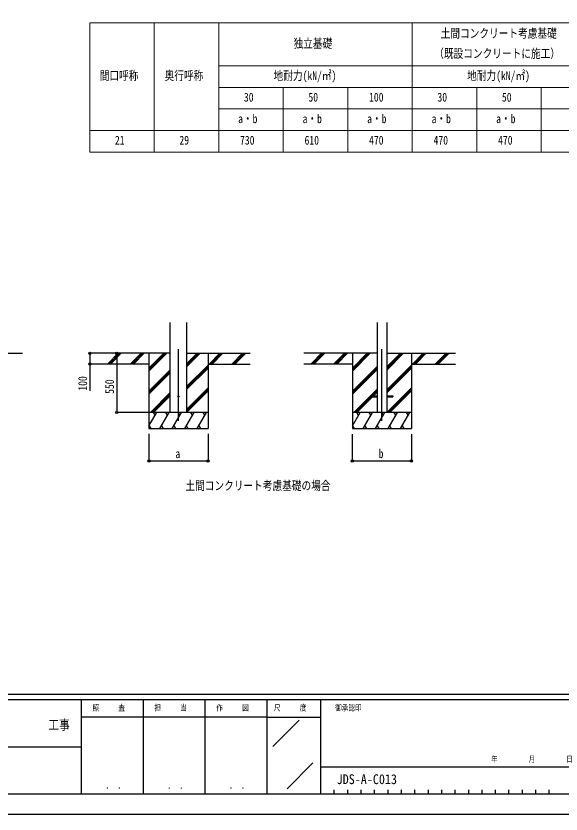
# Model space of a CAD drawing. Units: millimetres, scale not verified. Extents: x -10512 to 10512, y -7425 to 7425.
# Drawn here: x 2630 to 7700, y -7425 to -3 of the extents above; entities that cross this region are included whole.
import ezdxf
from ezdxf.enums import TextEntityAlignment as Align

# ---------------------------------------------------------------- set-up
doc = ezdxf.new("R2010")
doc.units = ezdxf.units.MM
doc.header["$LTSCALE"] = 30
doc.layers.add('0-1_TABLE1', color=7, linetype='Continuous', lineweight=18)
for name, color, linetype in [('0-2_USER1', 3, 'Continuous'), ('0-3_YKK_12', 2, 'Continuous'), ('0-4_YKK_13', 4, 'Continuous'), ('0-5_YKK_A1', 4, 'Continuous'), ('0-6_YKK_D', 6, 'Continuous'), ('0-7_YKK_ZWAK', 7, 'Continuous')]:
    doc.layers.add(name, color=color, linetype=linetype)
doc.styles.add('ＭＳ ゴシック', font='')
doc.styles.get('ＭＳ ゴシック').set_extended_font_data('MS Gothic')

msp = doc.modelspace()

# ---------------------------------------------------------------- linework, layer by layer
at = {"layer": '0-1_TABLE1'}
for p, q in [((3316.05, -68.6), (8116.05, -68.6)), ((3316.05, -68.6), (3316.05, -1268.6)), ((3916.05, -68.6), (3916.05, -1268.6)), ((4516.05, -468.6), (8116.05, -468.6)), ((4516.05, -668.6), (8116.05, -668.6)), ((5116.05, -668.6), (5116.05, -1268.6)), ((5716.05, -668.6), (5716.05, -1268.6)), ((4516.05, -868.6), (8116.05, -868.6))]:
    msp.add_line(p, q, dxfattribs=at)
for points in [[(4516.05, -68.6), (4516.05, -468.6), (4516.05, -1068.6), (4516.05, -1268.6)], [(6316.05, -68.6), (6316.05, -668.6), (6316.05, -1068.6), (6316.05, -1268.6)], [(6916.05, -668.6), (6916.05, -1068.6), (6916.05, -1268.6)], [(7516.05, -668.6), (7516.05, -1068.6), (7516.05, -1268.6)], [(3316.05, -1068.6), (3916.05, -1068.6), (8116.05, -1068.6)], [(3316.05, -1268.6), (3916.05, -1268.6), (4516.05, -1268.6), (5116.05, -1268.6), (8116.05, -1268.6)]]:
    msp.add_lwpolyline(points, dxfattribs=at)
at = {"layer": '0-3_YKK_12'}
for p, q in [((4142.17, -3767.3), (4142.17, -3101.26)), ((6033.74, -3767.3), (6033.74, -3101.26))]:
    msp.add_line(p, q, dxfattribs=at)
at = {"layer": '0-4_YKK_13'}
for p, q in [((5933.74, -3536.25), (5933.74, -3545.25)), ((5933.74, -3536.25), (5988.54, -3536.25)), ((5933.74, -3545.25), (5988.54, -3545.25)), ((6078.94, -3536.25), (6133.74, -3536.25)), ((6078.94, -3545.25), (6133.74, -3545.25)), ((6133.74, -3536.25), (6133.74, -3545.25))]:
    msp.add_line(p, q, dxfattribs=at)
msp.add_circle((4142.17, -3540.75), 5, dxfattribs=at)
at = {"layer": '0-5_YKK_A1'}
for p, q in [((4064.42, -3690.75), (4064.42, -2855.39)), ((4219.92, -3690.75), (4219.92, -2855.39)), ((5988.54, -2855.39), (5988.54, -3690.75)), ((6078.94, -2855.39), (6078.94, -3690.75)), ((1604.08, -3140.75), (2689.11, -3140.75)), ((4064.42, -3140.75), (3416.22, -3140.75)), ((3482.91, -3239.34), (3581.5, -3140.75)), ((3495.65, -3240.75), (3595.65, -3140.75)), ((3509.79, -3240.75), (3609.79, -3140.75)), ((3695.04, -3239.34), (3793.64, -3140.75)), ((3707.78, -3240.75), (3807.78, -3140.75)), ((3721.92, -3240.75), (3821.92, -3140.75)), ((3867.17, -3140.75), (3867.17, -3840.74)), ((3867.17, -3307.63), (4034.05, -3140.75)), ((3867.17, -3293.48), (4019.91, -3140.75)), ((3867.17, -3279.34), (4005.77, -3140.75)), ((4219.92, -3263.24), (4342.42, -3140.75)), ((4219.92, -3249.1), (4328.28, -3140.75)), ((4219.92, -3234.96), (4314.14, -3140.75)), ((4219.92, -3140.75), (4807.79, -3140.75)), ((4417.17, -3140.75), (4417.17, -3840.74)), ((4426.27, -3240.75), (4526.27, -3140.75)), ((4440.41, -3240.75), (4540.41, -3140.75)), ((4454.55, -3240.75), (4554.55, -3140.75)), ((4638.4, -3240.75), (4738.4, -3140.75)), ((4652.54, -3240.75), (4752.54, -3140.75)), ((4666.68, -3240.75), (4766.69, -3140.75)), ((5988.54, -3140.75), (5307.79, -3140.75)), ((5374.48, -3239.34), (5473.07, -3140.75)), ((5387.22, -3240.75), (5487.22, -3140.75)), ((5401.36, -3240.75), (5501.36, -3140.75)), ((5586.61, -3239.34), (5685.21, -3140.75)), ((5599.35, -3240.75), (5699.35, -3140.75)), ((5613.49, -3240.75), (5713.49, -3140.75)), ((5758.74, -3140.75), (5758.74, -3840.74)), ((5758.74, -3307.63), (5925.62, -3140.75)), ((5758.74, -3293.48), (5911.48, -3140.75)), ((5758.74, -3279.34), (5897.34, -3140.75)), ((6078.94, -3295.79), (6233.99, -3140.75)), ((6078.94, -3281.65), (6219.85, -3140.75)), ((6078.94, -3267.51), (6205.71, -3140.75)), ((6078.94, -3140.75), (6716.95, -3140.75)), ((6308.74, -3140.75), (6308.74, -3840.74)), ((6317.84, -3240.75), (6417.84, -3140.75)), ((6331.98, -3240.75), (6431.98, -3140.75)), ((6346.12, -3240.75), (6446.12, -3140.75)), ((6529.97, -3240.75), (6629.97, -3140.75)), ((6544.11, -3240.75), (6644.11, -3140.75)), ((6558.25, -3240.75), (6658.26, -3140.75)), ((3867.17, -3240.75), (3416.22, -3240.75)), ((4219.92, -3447.09), (4417.17, -3249.84)), ((4219.92, -3461.23), (4417.17, -3263.98)), ((4417.17, -3240.75), (4807.79, -3240.75)), ((5758.74, -3240.75), (5307.79, -3240.75)), ((5758.74, -3491.47), (5988.54, -3261.67)), ((6078.94, -3479.64), (6308.74, -3249.84)), ((6078.94, -3493.78), (6308.74, -3263.98)), ((6308.74, -3240.75), (6716.95, -3240.75)), ((3867.17, -3491.47), (4064.42, -3294.22)), ((3867.17, -3505.61), (4064.42, -3308.37)), ((3867.17, -3519.76), (4064.42, -3322.51)), ((4219.92, -3475.37), (4417.17, -3278.13)), ((5758.74, -3505.61), (5988.54, -3275.82)), ((5758.74, -3519.76), (5988.54, -3289.96)), ((6078.94, -3507.92), (6308.74, -3278.13)), ((4219.92, -3659.22), (4417.17, -3461.97)), ((4219.92, -3673.36), (4417.17, -3476.11)), ((5771.6, -3690.75), (5988.54, -3473.81)), ((5940.24, -3536.25), (5988.54, -3487.95)), ((6079.97, -3690.75), (6308.74, -3461.97)), ((6094.11, -3690.75), (6308.74, -3476.11)), ((3880.03, -3690.75), (4064.42, -3506.35)), ((3894.17, -3690.75), (4064.42, -3520.5)), ((3908.31, -3690.75), (4064.42, -3534.64)), ((4219.92, -3687.5), (4417.17, -3490.26)), ((5785.74, -3690.75), (5933.74, -3542.75)), ((5799.89, -3690.75), (5945.39, -3545.25)), ((5954.39, -3536.25), (5988.54, -3502.09)), ((6108.25, -3690.75), (6308.74, -3490.26)), ((3867.17, -3816.19), (3939.6, -3690.74)), ((4417.17, -3690.75), (3867.17, -3690.75)), ((3924.6, -3716.73), (3909.6, -3690.75)), ((3968.47, -3840.74), (4055.07, -3690.74)), ((4040.07, -3716.73), (4025.07, -3690.74)), ((4083.94, -3840.74), (4170.54, -3690.74)), ((4155.54, -3716.73), (4140.54, -3690.75)), ((4199.41, -3840.74), (4286.01, -3690.75)), ((4271.01, -3716.73), (4256.01, -3690.74)), ((4314.88, -3840.74), (4401.48, -3690.75)), ((4386.48, -3716.73), (4371.48, -3690.74)), ((5758.74, -3816.19), (5831.17, -3690.74)), ((6308.74, -3690.75), (5758.74, -3690.75)), ((5816.17, -3716.73), (5801.17, -3690.75)), ((5860.04, -3840.74), (5946.64, -3690.74)), ((5931.64, -3716.73), (5916.64, -3690.74)), ((5975.51, -3840.74), (6062.11, -3690.74)), ((6047.11, -3716.73), (6032.11, -3690.75)), ((6090.98, -3840.74), (6177.58, -3690.75)), ((6162.58, -3716.73), (6147.58, -3690.74)), ((6206.45, -3840.74), (6293.05, -3690.75)), ((6278.05, -3716.73), (6263.05, -3690.74)), ((3867.17, -3840.74), (4417.17, -3840.74)), ((3868, -3814.76), (3883, -3840.74)), ((3983.47, -3814.77), (3998.47, -3840.74)), ((4098.94, -3814.77), (4113.93, -3840.74)), ((4214.41, -3814.76), (4229.41, -3840.74)), ((4329.88, -3814.77), (4344.88, -3840.74)), ((5758.74, -3840.74), (6308.74, -3840.74)), ((5759.57, -3814.76), (5774.57, -3840.74)), ((5875.04, -3814.77), (5890.04, -3840.74)), ((5990.51, -3814.77), (6005.51, -3840.74)), ((6105.98, -3814.76), (6120.98, -3840.74)), ((6221.45, -3814.77), (6236.45, -3840.74))]:
    msp.add_line(p, q, dxfattribs=at)
at = {"layer": '0-6_YKK_D'}
for p, q in [((3481.83, -3140.75), (3316.17, -3140.75)), ((3641.11, -3140.75), (3566.17, -3140.75)), ((3567.17, -3140.75), (3567.17, -3690.75)), ((3481.83, -3240.75), (3316.17, -3240.75)), ((3866.17, -3690.75), (3566.17, -3690.75)), ((3867.17, -3890.74), (3867.17, -4141.74)), ((4417.17, -3890.74), (4417.17, -4141.74)), ((5758.17, -3891.74), (5758.17, -4141.74)), ((6308.17, -3891.74), (6308.17, -4141.74)), ((3867.17, -4140.74), (4417.17, -4140.74)), ((5758.17, -4140.74), (6308.17, -4140.74))]:
    msp.add_line(p, q, dxfattribs=at)
msp.add_lwpolyline([(3317.17, -3140.75), (3317.17, -3240.75), (3317.17, -3489.25)], dxfattribs=at)
for centre in [(3317.17, -3140.75), (3567.17, -3140.75), (3317.17, -3240.75), (3567.17, -3690.75), (3867.17, -4140.74), (4417.17, -4140.74), (5758.17, -4140.74), (6308.17, -4140.74)]:
    msp.add_circle(centre, 10.62, dxfattribs=at)
at = {"layer": '0-7_YKK_ZWAK'}
for p, q in [((9737.55, -6312.5), (-9762.45, -6312.5)), ((3237.55, -6362.5), (-12.45, -6362.5)), ((3812.55, -6362.5), (3812.55, -7237.5)), ((4387.55, -6362.5), (4387.55, -7237.5)), ((4962.55, -6362.5), (4962.55, -7237.5)), ((5462.55, -6362.5), (4962.55, -6362.5)), ((8043.8, -6362.5), (5462.55, -6362.5)), ((5462.55, -6362.5), (5462.55, -7237.5)), ((4962.55, -6525), (3237.55, -6525)), ((4962.55, -6525), (5462.55, -6525)), ((5017.76, -6795.73), (5262.59, -6550.9)), ((-12.45, -6800), (3237.55, -6800)), ((5151.68, -7189.97), (5392.23, -6949.42)), ((5462.55, -6987.5), (8043.8, -6987.5)), ((-12.45, -7237.5), (3237.55, -7237.5)), ((3237.55, -7237.5), (4962.55, -7237.5)), ((4962.55, -7237.5), (5462.55, -7237.5)), ((5462.55, -7237.5), (8043.8, -7237.5)), ((5587.55, -7200), (5587.55, -7237.5)), ((5712.55, -7200), (5712.55, -7237.5)), ((5837.55, -7200), (5837.55, -7237.5)), ((5962.55, -7200), (5962.55, -7237.5)), ((6087.55, -7200), (6087.55, -7237.5)), ((6212.55, -7200), (6212.55, -7237.5)), ((6337.55, -7200), (6337.55, -7237.5)), ((6462.55, -7200), (6462.55, -7237.5)), ((6587.55, -7200), (6587.55, -7237.5)), ((6712.55, -7200), (6712.55, -7237.5)), ((6837.55, -7200), (6837.55, -7237.5)), ((6962.55, -7200), (6962.55, -7237.5)), ((7087.55, -7200), (7087.55, -7237.5)), ((7212.55, -7200), (7212.55, -7237.5)), ((7337.55, -7200), (7337.55, -7237.5)), ((7462.55, -7200), (7462.55, -7237.5)), ((7587.55, -7200), (7587.55, -7237.5))]:
    msp.add_line(p, q, dxfattribs=at)
msp.add_lwpolyline([(-10512.5, -7425), (10512.5, -7425), (10512.5, 7425), (-10512.5, 7425)], close=True, dxfattribs=at)
msp.add_lwpolyline([(4962.55, -6362.5), (3237.55, -6362.5), (3237.55, -7237.5)], dxfattribs=at)

# ---------------------------------------------------------------- texts
at = {"layer": '0-1_TABLE1', "style": 'ＭＳ ゴシック', "width": 0.8}
for s, p in [('土間コンクリート考慮基礎', (6580.05, -231.1)), ('独立基礎', (5212.05, -324.85)), ('（既設コンクリートに施工）', (6520.05, -418.6)), ('間口呼称', (3409.05, -624.85)), ('奥行呼称', (4012.05, -624.85)), ('地耐力(kN/㎡)', (5026.05, -624.85)), ('地耐力(kN/㎡)', (6826.05, -624.85)), ('30', (4750.05, -824.85)), ('50', (5350.05, -824.85)), ('100', (5914.05, -824.85)), ('30', (6550.05, -824.85)), ('50', (7150.05, -824.85)), ('a・b', (4696.05, -1024.85)), ('a・b', (5296.05, -1024.85)), ('a・b', (5896.05, -1024.85)), ('a・b', (6496.05, -1024.85)), ('a・b', (7096.05, -1024.85)), ('21', (3550.05, -1224.85)), ('29', (4150.05, -1224.85)), ('730', (4714.05, -1224.85)), ('610', (5314.05, -1224.85)), ('470', (5914.05, -1224.85)), ('470', (6514.05, -1224.85)), ('470', (7114.05, -1224.85))]:
    msp.add_text(s, height=82.48, dxfattribs=at).set_placement(p, align=Align.BOTTOM_LEFT)
at = {"layer": '0-2_USER1', "style": 'ＭＳ ゴシック'}
for s, height, width, p in [('土間コンクリート考慮基礎の場合', 82.48, 0.8, (4205.83, -4437.42)), ('JDS-A-C013', 91.64, 0.9, (5612.76, -7174.26))]:
    msp.add_text(s, height=height, dxfattribs=dict(at, width=width)).set_placement(p, align=Align.BOTTOM_LEFT)
at = {"layer": '0-6_YKK_D', "style": 'ＭＳ ゴシック', "width": 0.8}
for s, p in [('100', (3316.17, -3488.25)), ('550', (3566.17, -3517.75))]:
    msp.add_text(s, height=82.48, rotation=90, dxfattribs=at).set_placement(p, align=Align.BOTTOM_LEFT)
for s, p in [('a', (4112.17, -4139.74)), ('b', (6003.17, -4139.74))]:
    msp.add_text(s, height=82.48, dxfattribs=at).set_placement(p, align=Align.BOTTOM_LEFT)
at = {"layer": '0-7_YKK_ZWAK', "style": 'ＭＳ ゴシック', "width": 0.8}
for s, height, p in [('照     査', 54.99, (3341.05, -6481.25)), ('担     当', 54.99, (3918.05, -6481.25)), ('作     図', 54.99, (4493.05, -6481.25)), ('尺     度', 54.99, (5028.55, -6481.25)), ('御承認印', 54.99, (5597.85, -6481.25)), ('工事', 91.64, (2930.83, -6668.66)), ('年        月        日', 54.99, (7049.77, -6958.04)), ('． ．', 64.79, (3462.5, -7210.88)), ('． ．', 64.79, (4037.5, -7210.88)), ('． ．', 64.79, (4612.5, -7210.88))]:
    msp.add_text(s, height=height, dxfattribs=at).set_placement(p, align=Align.BOTTOM_LEFT)

doc.saveas('drawing.dxf')
